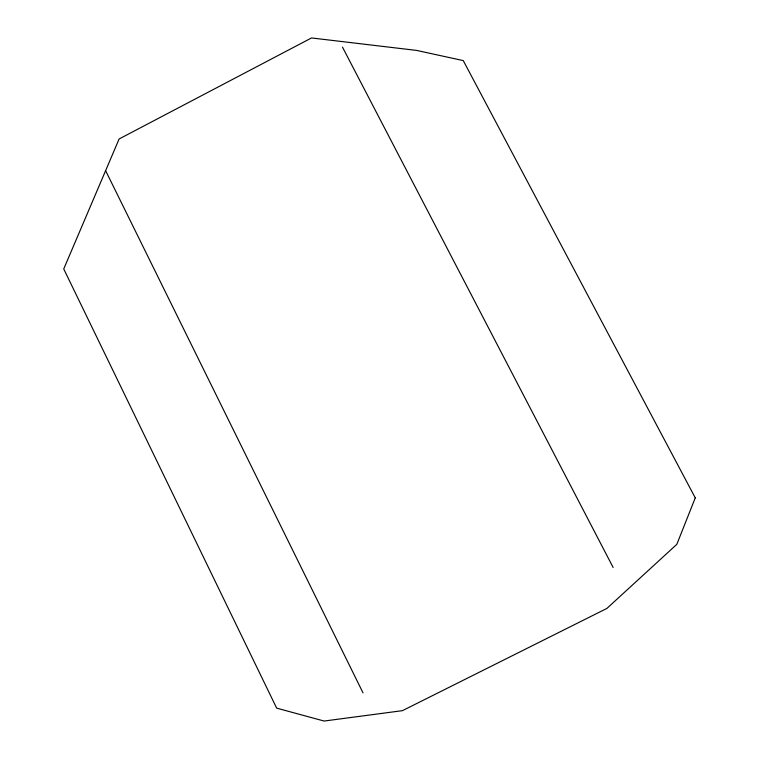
<?xml version="1.0" encoding="UTF-8"?>
<svg xmlns="http://www.w3.org/2000/svg" width="759" height="759" viewBox="0 0 759 759"><rect width="100%" height="100%" fill="white"/><g stroke="black" fill="none" stroke-linecap="round" stroke-linejoin="round"><path stroke-width="1.14" d="M342.47 47.124L613.139 567.457M105.852 171.145L363.011 692.863M695.263 497.857L676.829 544.326L606.906 608.414L402.431 710.661L324.121 721.05L276.656 708.128L63.737 268.952L119.116 138.973L311.522 37.95L416.625 50.417L463.256 60.606L695.263 497.857"/></g></svg>
